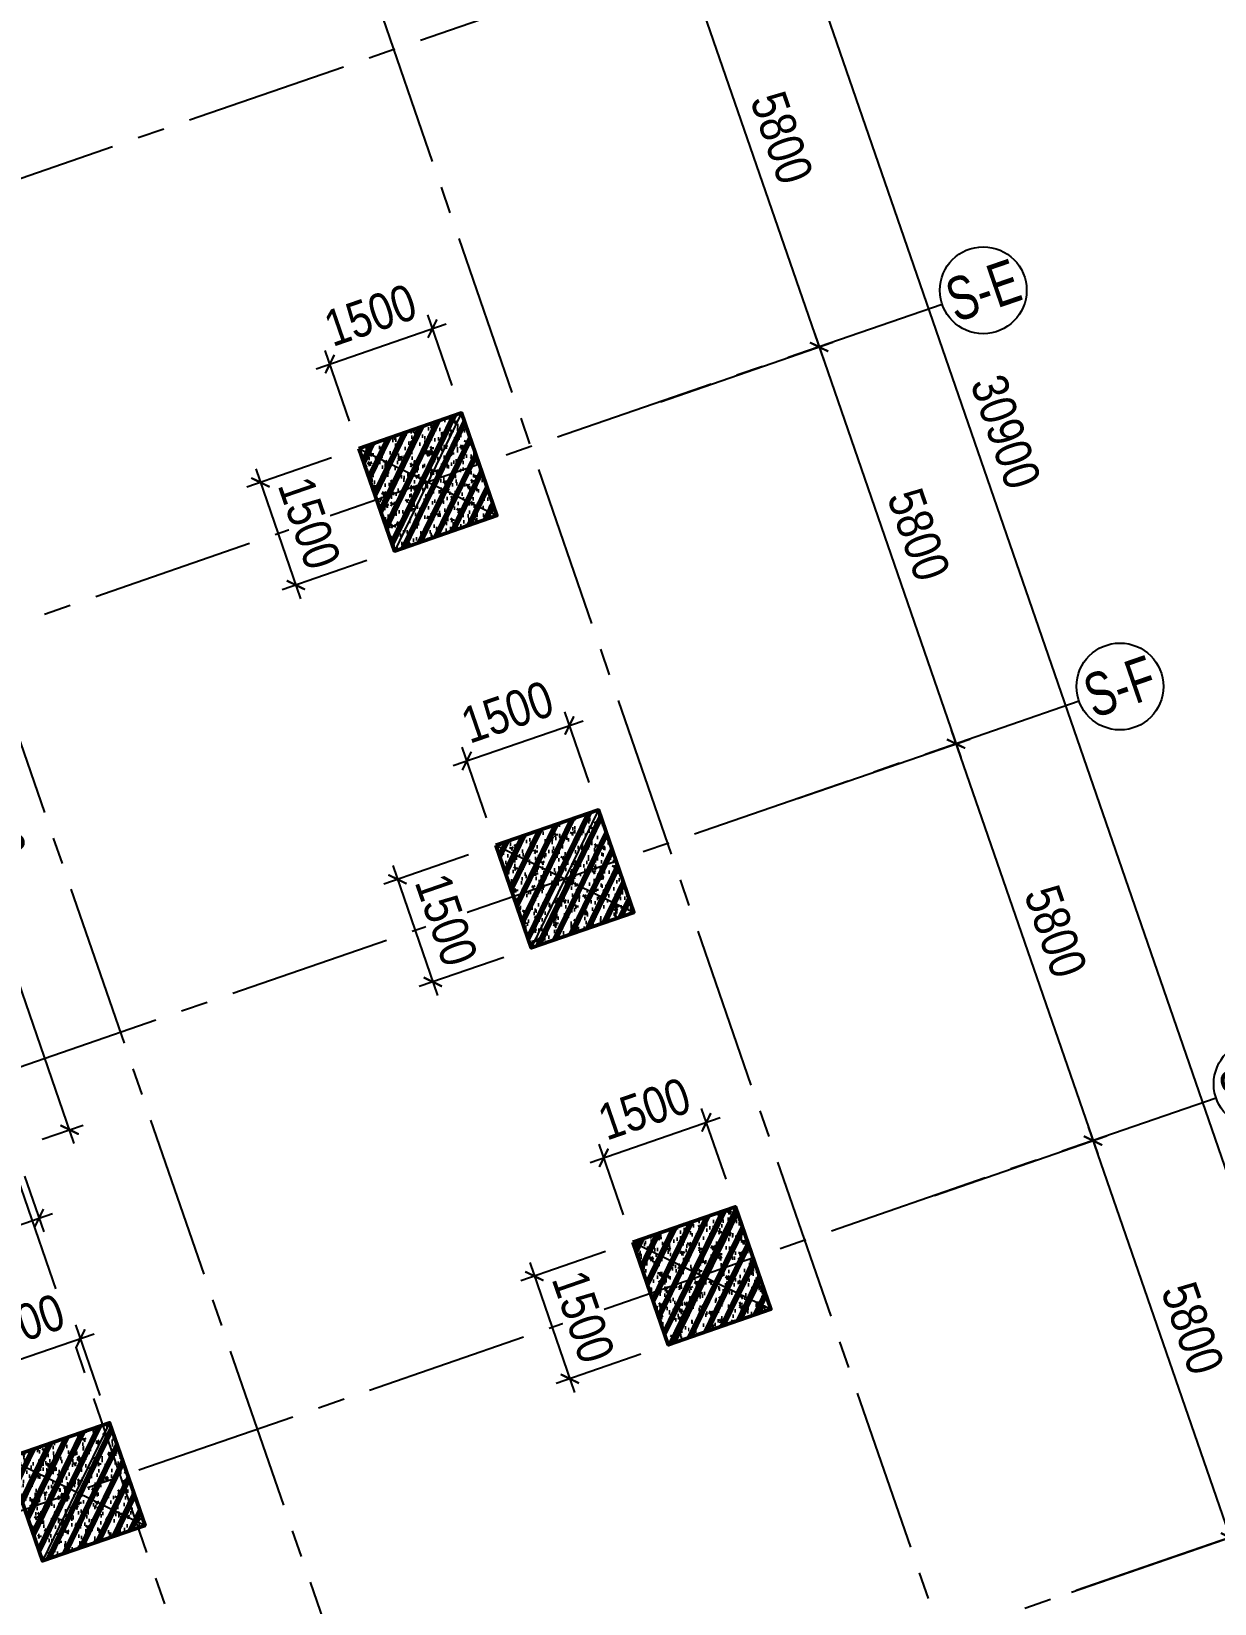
# Model space of a CAD drawing. Header units: millimetres. Extents: x -1534340 to 1713810, y -1348191 to 1114081.
# Drawn here: x 725407 to 741756, y -475876 to -454157 of the extents above; entities that cross this region are included whole.
import ezdxf
from ezdxf.enums import TextEntityAlignment as Align
from ezdxf.xclip import XClip

# ---------------------------------------------------------------- set-up
doc = ezdxf.new("R2010")
doc.units = ezdxf.units.MM
doc.header["$LTSCALE"] = 100
doc.header["$XCLIPFRAME"] = 0
doc.header["$PDMODE"] = 32
doc.header["$PDSIZE"] = 2.5
doc.linetypes.add('CENTER2', pattern=[1.125, 0.75, -0.125, 0.125, -0.125])
for name, color, linetype in [('ccu11-Manh', 8, 'Continuous'), ('ccu12-Truc', 13, 'CENTER2'), ('KC2-DIM', 251, 'Continuous'), ('KT-Dim', 8, 'Continuous'), ('Xref_ST_MBDV Cot vach 30.7.2022$0$Xref_ST_MBDV Cot vach 30.7.2022|Xref_ST_MBDV Cot vach 30.7.2022|Xref_ST_MBDV Cot vach 30.7.2022|Xref_ST_MBDV Cot vach 30.7.2022|A-WALL-PATT', 251, 'Continuous'), ('Xref_ST_MBDV Cot vach 30.7.2022|Xref_ST_MBDV Cot vach 30.7.2022|Xref_ST_MBDV Cot vach 30.7.2022|Xref_ST_MBDV Cot vach 30.7.2022|A-GRID-SYM', 50, 'Continuous')]:
    doc.layers.add(name, color=color, linetype=linetype)
doc.layers.add('KT-Net cot vach', color=6, linetype='Continuous', lineweight=50)
doc.styles.add('Arial Narrow', font='ARIALN.TTF')
doc.styles.add('HBA-Text', font='GOTHIC.TTF')
doc.dimstyles.new('ccu12-200', dxfattribs={"dimscale": 200, "dimtxt": 2.5, "dimasz": 1, "dimexe": 1, "dimexo": 2, "dimgap": 1, "dimtad": 1, "dimdec": 0, "dimrnd": 5, "dimdsep": 46, "dimtxsty": 'Arial Narrow', "dimblk": 'ARCHTICK', "dimcen": -1, "dimdle": 1, "dimclrd": 256, "dimclre": 256, "dimclrt": 3, "dimadec": 0, "dimazin": 2, "dimtfac": 0.1, "dimtdec": 0, "dimtmove": 0, "dimatfit": 1, "dimldrblk": 'ARCHTICK', "dimfxl": 1, "dimtvp": 0.8333333333333334, "dimtolj": 1, "dimtzin": 12, "dimarcsym": 0})

# ---------------------------------------------------------------- blocks, each defined once
blk = doc.blocks.new('Xref_ST_MBDV Cot vach 30.7.2022$0$Tuong Vay01-flat-1')
at = {"layer": 'Xref_ST_MBDV Cot vach 30.7.2022$0$Xref_ST_MBDV Cot vach 30.7.2022|Xref_ST_MBDV Cot vach 30.7.2022|Xref_ST_MBDV Cot vach 30.7.2022|Xref_ST_MBDV Cot vach 30.7.2022|A-WALL-PATT'}
h = blk.add_hatch(dxfattribs=at)
h.set_pattern_fill('ACET-2D-VATLIEU04', color=256, scale=50, pattern_type=2)
h.set_pattern_definition([(49.99999999999999, (-11139561.83942936, -1407213.44759845), (-225.902473859489, 189.5546824974008), [37.49999998626113, -412.4999998488724]), (355, (-11139561.83942936, -1407213.44759845), (32.12721218541265, 367.2157156157773), [29.99999999490911, -329.9999999440002]), (100.4514, (-11139531.95358936, -1407216.06226845), (-341.2315265778452, -62.9441868767608), [31.87009499667636, -350.57105596344]), (46.18420000000001, (-11139561.83942936, -1407113.44759845), (-319.1804974675179, 306.2520974436775), [56.24999996954708, -618.749999665018]), (96.6356, (-11139517.37105686, -1407120.34425195), (-516.9959221575409, -60.14402179722674), [47.80514400473094, -525.8565000520404]), (351.1842, (-11139561.83942936, -1407113.44759845), (84.74077420309186, 546.3954293043353), [45.00000000792112, -495.0000000871323]), (21, (-11139511.83942936, -1407138.44759845), (-105.6808218676597, 275.3079533968121), [37.49999999934682, -412.499999992815]), (326.0000000000001, (-11139511.83942936, -1407138.44759845), (206.1288045682013, 305.5985201385338), [30.00000001746614, -330.0000001921275]), (71.4514, (-11139486.96831286, -1407155.22340145), (-328.9637652803212, 110.3801005582791), [31.87009499870726, -350.5710559857798]), (37.50000000000001, (-11139561.83942936, -1407213.44759845), (-78.13452938385308, 101.8269011885859), [0, -325.9999998517854, 0, -334.9999998476936, 0, -331.2499998493985]), (7.499999999999999, (-11139561.83942936, -1407213.44759845), (-23.27934638224542, 176.8241910238285), [0, -191.0000000278261, 0, -318.5000000464012, 0, -126.2500000183929]), (327.5, (-11139673.33942936, -1407213.44759845), (71.94441751949489, 112.9301145330537), [0, -125.0000000614986, 0, -390.0000001918756, 0, -517.5000002546042]), (317.5, (-11139723.33942936, -1407213.44759845), (158.0205495897681, 172.4491691102739), [0, -162.4999999478019, 0, -258.9999999168043, 0, -367.4999998819521]), (45, (-11139561.83942936, -1407213.44759845), (-150.2601910028607, 150.2601910026278), []), (45, (-11139561.83942936, -1407152.19759845), (-150.2601910028607, 150.2601910026278), [])])
h.paths.add_polyline_path([(-82665.42454257607, -118500.0088302612), (-81837.41861176863, -121132.0343658989), (-80902.71611081436, -123728.0834242017), (-79862.87874617614, -126283.8385967175), (-78719.63840653747, -128795.0430432414), (-77474.89874527603, -131257.5152608277), (-76130.7324262727, -133667.1548922951), (-74689.37767251953, -136019.9495540815), (-73153.2345392555, -138311.981517314), (-71524.86091735773, -140539.4342316107), (-69806.96827445179, -142698.5986796832), (-68002.4171395041, -144785.8795539467), (-66114.21234000102, -146797.8012427511), (-64145.497998368, -148731.0136179249), (-62099.55229647644, -150582.2976132843), (-59979.78201714717, -152348.5705846979), (-57789.71687134914, -154026.8914431464), (-55533.00362077914, -155614.4655520306), (-53213.40000534989, -157108.6493807235), (-50834.76848621853, -158506.954906286), (-48401.06981415115, -159807.0537564463), (-45916.35643433966, -161006.7810866404), (-43384.76573854871, -162104.1391847725), (-40810.51317570359, -163097.3007977149), (-38197.88523275405, -163984.6121738681), (-35551.23229684308, -164764.5958169776), (-32874.96141154505, -165435.9529462866), (-30173.5289383363, -165997.5656592443), (-27451.44813587703, -166448.4963081502), (-24701.85157574899, -166789.3238736566), (-4396.734290909022, -168938.2567786218), (36420.01678077132, -167648.2249503911), (41836.4863632936, -160718.6374020646), (12445.38596707024, -24367.66042796941), (8472.910947457654, -9248.974452903174), (-4718.707271176856, -5521.400683149928), (-10557.45827306993, -9946.818014640827), (-34021.18647153303, -27848.24941525888), (-39776.65152562223, -32008.57135346811), (-41248.85870469548, -35293.77142358455), (-45787.31564925052, -38574.38242801698), (-49368.4870454669, -38942.00303377653), (-57644.18705056235, -44924.06981060421), (-59844.65461433306, -46601.45355761005), (-61968.93197572604, -48362.30333496258), (-64019.60134904832, -50208.3517090485), (-65993.2459566202, -52136.53199238679), (-67886.59205765836, -54143.61763671576), (-69696.47008413821, -56226.27801198442), (-71419.8706161473, -58381.05012253253), (-73053.93764149398, -60604.33085121214), (-74595.93274202198, -62892.42844269238), (-76043.29574720934, -65241.53179885377), (-77393.615911806, -67647.72832025355), (-78644.64476583898, -70107.01135663176), (-79794.29917307012, -72615.28586126259), (-80840.66479975358, -75168.37520986283), (-81781.99930225872, -77762.02815519366), (-82616.73522835784, -80391.9259061541), (-83343.48262714595, -83053.68931881292), (-83961.03136360087, -85742.88618860021), (-84468.3531336058, -88455.03863057657), (-84864.60300002433, -91185.62932156771), (-85149.1148865223, -93930.11565387133), (-85321.41487544402, -96683.60341540864), (-85381.30445068702, -99529.50948559865), (-85328.50406530127, -102200.8374458619), (-85163.21024433896, -104955.3926120612), (-84885.69993967563, -107700.5945179402), (-84496.42936686985, -110432.1923394061), (-83996.04728951491, -113145.6335586284), (-83385.3738030456, -115836.3975027683)], flags=16)
h.paths.add_polyline_path([(-83625.45879450254, -118780.6341908188), (-82785.20518665202, -121451.592054751), (-81836.67593448795, -124086.0436255364), (-80781.45706173405, -126679.6041032514), (-79621.30565389246, -129227.9548506811), (-78358.15352366865, -131726.8525110248), (-76994.10399421491, -134172.1360737709), (-75531.42839684151, -136559.7338032422), (-73972.56228888594, -138885.6700187323), (-72320.10139823705, -141146.0717144171), (-70576.79730102606, -143337.1750085717), (-68745.55283991061, -145455.3314108832), (-66829.41729043424, -147497.0138977058), (-64831.58128353581, -149458.8227850739), (-62755.37149274349, -151337.4913895966), (-60604.24509477988, -153129.8914679771), (-58381.7840128839, -154833.0384259534), (-56091.68895242736, -156444.0962880657), (-53737.77323871478, -157960.3824199464), (-51323.95646727085, -159379.3719952791), (-48854.25797718205, -160698.7021999834), (-46332.79015832208, -161916.1761666269), (-43763.75160367042, -163029.7666325136), (-41151.42011806555, -164037.6193153583), (-38500.14559506811, -164938.0560009221), (-35814.34277378954, -165729.5773374715), (-33098.48388773762, -166410.8653324069), (-30357.09121792205, -166980.7855469028), (-27594.72956264392, -167438.3889849058), (-24815.98988816142, -167782.8289991841), (-4433.735052675009, -169939.9255319908), (36919.56229590811, -168632.9359166666), (42912.68845487945, -160965.5998827359), (13418.22973546013, -24135.12373521132), (9294.838300889242, -8442.070929647249), (-4925.935208282433, -4423.687328800617), (-11162.76267831214, -9150.82235655561), (-34617.47974592447, -27045.37879939191), (-40579.63196872547, -31355.10398377781), (-42051.83914779872, -34640.30405389448), (-46155.98199344426, -37606.97231750819), (-49737.15338966064, -37974.59292326774), (-58240.31235744618, -44121.0777798905), (-60467.11885703541, -45818.53930653841), (-62622.81900685839, -47605.43596977205), (-64703.8232677374, -49478.79233927629), (-66706.66158131324, -51435.49383058609), (-68628.013630962, -53472.26783320424), (-70464.66541309468, -55585.73726807744), (-72213.55809716694, -57772.38228180911), (-73871.79587351345, -60028.54927773564), (-75436.60120790266, -62350.49395546387), (-76905.37393212318, -64734.34577669739), (-78275.66833624989, -67176.13529814105), (-79545.20269040763, -69671.7966022063), (-80711.86304414831, -72217.17406733404), (-81773.70674647763, -74808.02928769216), (-82728.96568063274, -77440.04813065287), (-83576.04920824617, -80108.84792049509), (-84313.5468179807, -82809.98473610263), (-84940.23047422245, -85538.9608107484), (-85455.05666192248, -88291.23202148662), (-85857.16812421381, -91062.21545574092), (-86145.88844638877, -93847.29761108034), (-86320.75738810934, -96641.83923533), (-86381.51240370423, -99528.87035845965), (-86327.91179009154, -102240.684236032), (-86160.19218073785, -105035.6641918905), (-85878.57688103244, -107821.473743778), (-85483.548480995, -110593.4755141111), (-84975.76463904232, -113347.0545681345), (-84356.0573821161, -116077.6233250971)])
blk = doc.blocks.new('_ARCHTICK')
at = {"color": 0, "linetype": 'ByBlock', "const_width": 0.15}
blk.add_lwpolyline([(-0.5, -0.5), (0.5, 0.5)], dxfattribs=at)
blk = doc.blocks.new('*D1137')
at = {"layer": 'Defpoints', "color": 0, "transparency": 16777216}
for p in [(369540.1568463368, -50987.29101526502), (374001.6793293455, -55582.9004888067), (371432.2993522154, -56469.97258824773, -0.001541574509502541)]:
    blk.add_point(p, dxfattribs=at)
at = {"layer": 'KT-Dim', "lineweight": -2, "transparency": 16777216}
for p, q in [((372043.6067416059, -49911.39700687399), (374066.9484155994, -55771.9506048594)), ((369918.2570784424, -50856.75284275701), (372297.9259439126, -50035.17803667282)), ((371810.399584321, -56339.43441573971), (374190.7294453983, -55517.63140255265))]:
    blk.add_line(p, q, dxfattribs=at)
at = {"layer": 'KT-Dim', "lineweight": -2, "transparency": 16777216, "xscale": 200, "yscale": 200, "zscale": 200}
for p, rotation in [((372108.8758278599, -50100.44712292678), 109.0471074728855), ((374001.6793293455, -55582.90048880661), 289.0471074728856)]:
    blk.add_blockref('_ARCHTICK', p, dxfattribs=dict(at, rotation=rotation))
at = {"layer": 'KT-Dim', "color": 3, "transparency": 16777216, "insert": (373485.637401111, -52693.09313867638), "char_height": 500, "attachment_point": 5, "rotation": 289.04710747288556, "style": 'Arial Narrow'}
blk.add_mtext('\\A1;5800', dxfattribs=at)
blk = doc.blocks.new('*D1138')
at = {"layer": 'Defpoints', "color": 0, "transparency": 16777216}
for p in [(367648.0184263776, -45504.60803161839, -0.001541574509499016), (372109.5395214034, -50100.21798436528), (369540.1611836329, -50987.28951782151)]:
    blk.add_point(p, dxfattribs=at)
at = {"layer": 'KT-Dim', "lineweight": -2, "transparency": 16777216}
for p, q in [((370151.4669336615, -44428.71450242582), (372174.8086076573, -50289.26810041799)), ((368026.1186584831, -45374.06985911039), (370405.7861359683, -44552.49553222464)), ((369918.2614157384, -50856.7513453135), (372298.5896374562, -50034.94889811125))]:
    blk.add_line(p, q, dxfattribs=at)
at = {"layer": 'KT-Dim', "lineweight": -2, "transparency": 16777216, "xscale": 200, "yscale": 200, "zscale": 200}
for p, rotation in [((370216.7360199155, -44617.76461847861), 109.0471074728855), ((372109.5395214034, -50100.21798436523), 289.0471074728856)]:
    blk.add_blockref('_ARCHTICK', p, dxfattribs=dict(at, rotation=rotation))
at = {"layer": 'KT-Dim', "color": 3, "transparency": 16777216, "insert": (371593.4975931677, -47210.41063423159), "char_height": 500, "attachment_point": 5, "rotation": 289.04710747288556, "style": 'Arial Narrow'}
blk.add_mtext('\\A1;5800', dxfattribs=at)
blk = doc.blocks.new('*D1142')
at = {"layer": 'Defpoints', "color": 0, "transparency": 16777216}
for p in [(371432.9632642537, -56469.74337386237, 0.0007328238285898986), (375894.4857472666, -61065.35284741069), (373325.1057701398, -61952.4249468506, 0.0007638141083008421)]:
    blk.add_point(p, dxfattribs=at)
at = {"layer": 'KT-Dim', "lineweight": -2, "transparency": 16777216}
for p, q in [((371811.0634963592, -56339.20520135437), (374190.7323618313, -55517.63039526955)), ((373936.4131595246, -55393.84936547073), (375959.7548335206, -61254.40296346339)), ((373703.2060022454, -61821.88677434258), (376083.5358633194, -61000.08376115662))]:
    blk.add_line(p, q, dxfattribs=at)
at = {"layer": 'KT-Dim', "lineweight": -2, "transparency": 16777216, "xscale": 200, "yscale": 200, "zscale": 200}
for p, rotation in [((374001.6822457785, -55582.89948152352), 109.0471074728855), ((375894.4857472666, -61065.3528474106), 289.0471074728856)]:
    blk.add_blockref('_ARCHTICK', p, dxfattribs=dict(at, rotation=rotation))
at = {"layer": 'KT-Dim', "color": 3, "transparency": 16777216, "insert": (375378.4438190309, -58175.54549727672), "char_height": 500, "attachment_point": 5, "rotation": 289.04710747288556, "style": 'Arial Narrow'}
blk.add_mtext('\\A1;5800', dxfattribs=at)
blk = doc.blocks.new('*D1143')
at = {"layer": 'Defpoints', "color": 0, "transparency": 16777216}
for p in [(373325.7696821648, -61952.19573245836, 0.0007356123916695267), (377787.2921651834, -66547.80520600892), (375217.9121880564, -67434.87730544891, 0.0007666026713804702)]:
    blk.add_point(p, dxfattribs=at)
at = {"layer": 'KT-Dim', "lineweight": -2, "transparency": 16777216}
for p, q in [((373703.8699142704, -61821.65755995034), (376083.5387797467, -61000.08275386402)), ((375829.21957744, -60876.30172406523), (377852.5612514373, -66736.85532206162)), ((375596.012420162, -67304.3391329409), (377976.3422812361, -66482.53611975488))]:
    blk.add_line(p, q, dxfattribs=at)
at = {"layer": 'KT-Dim', "lineweight": -2, "transparency": 16777216, "xscale": 200, "yscale": 200, "zscale": 200}
for p, rotation in [((375894.488663694, -61065.35184011799), 109.0471074728855), ((377787.2921651833, -66547.80520600885), 289.0471074728856)]:
    blk.add_blockref('_ARCHTICK', p, dxfattribs=dict(at, rotation=rotation))
at = {"layer": 'KT-Dim', "color": 3, "transparency": 16777216, "insert": (377271.250236947, -63657.99785587308), "char_height": 500, "attachment_point": 5, "rotation": 289.04710747288556, "style": 'Arial Narrow'}
blk.add_mtext('\\A1;5800', dxfattribs=at)
blk = doc.blocks.new('GRID-SYM-flat-103')
at = {"layer": 'Xref_ST_MBDV Cot vach 30.7.2022|Xref_ST_MBDV Cot vach 30.7.2022|Xref_ST_MBDV Cot vach 30.7.2022|Xref_ST_MBDV Cot vach 30.7.2022|A-GRID-SYM'}
blk.add_circle((7.814746150539778e-20, 1.307624847908942e-17, 4.374695749536969e-07), 900.0000000000003, dxfattribs=at)
at = {"layer": 'Xref_ST_MBDV Cot vach 30.7.2022|Xref_ST_MBDV Cot vach 30.7.2022|Xref_ST_MBDV Cot vach 30.7.2022|Xref_ST_MBDV Cot vach 30.7.2022|A-GRID-SYM', "style": 'HBA-Text'}
blk.add_attdef('GRID', text='', height=900.0000000000003, rotation=19.04713795291325, dxfattribs=at).set_placement((7.814746150539778e-20, 1.307624847908942e-17, 4.374695749536969e-07), align=Align.MIDDLE_CENTER)
blk = doc.blocks.new('*D1124')
at = {"layer": 'Defpoints', "color": 0, "transparency": 16777216}
for p in [(366646.887502437, -37704.25700299309, 0.0008513056641429317), (379299.6929281667, -66025.65167231504), (376730.3129510398, -66912.72377175502, 0.0007666026713804702)]:
    blk.add_point(p, dxfattribs=at)
at = {"layer": 'KT-Dim', "lineweight": -2, "transparency": 16777216}
for p, q in [((369150.3500194298, -36628.3586369831), (379364.9620144206, -66214.70178836775)), ((367024.9877345426, -37573.71883048504), (369404.6692217365, -36752.13966678189)), ((377108.4131831453, -66782.185599247), (379488.7430442194, -65960.38258606098))]:
    blk.add_line(p, q, dxfattribs=at)
at = {"layer": 'KT-Dim', "lineweight": -2, "transparency": 16777216, "xscale": 200, "yscale": 200, "zscale": 200}
for p, rotation in [((369215.6191056837, -36817.40875303587), 109.0471074728855), ((379299.6929281667, -66025.65167231495), 289.0471074728856)]:
    blk.add_blockref('_ARCHTICK', p, dxfattribs=dict(at, rotation=rotation))
at = {"layer": 'KT-Dim', "color": 3, "transparency": 16777216, "insert": (374688.0158394334, -51272.94954548511), "char_height": 500, "attachment_point": 5, "rotation": 289.04710747288556, "style": 'Arial Narrow'}
blk.add_mtext('\\A1;30900', dxfattribs=at)
blk = doc.blocks.new('*U151')
h = blk.add_hatch()
h.set_pattern_fill('VATLIEU04', color=250, scale=40, style=0, pattern_type=2)
h.set_pattern_definition([(49.99999999999999, (550, -550), (286.9040730403014, -25.10085399303804), [30, -330]), (355, (550, -550), (-55.50053344520001, 300.8768534800047), [24, -264]), (100.4514, (573.908672, -552.091736), (231.4037526856086, 275.7758168243814), [25.496076, -280.4568448]), (46.18420000000001, (550, -470), (426.8964194502578, -66.20760573160723), [45, -495]), (96.6356, (585.574698, -475.5173228), (373.8650822194813, 389.6471483601767), [38.2441152, -420.6852]), (351.1842, (550, -470), (373.8647780534509, 389.6474403701299), [36, -396]), (21, (590, -490), (238.7628208473847, -161.0475562661355), [30, -330]), (326.0000000000001, (590, -490), (97.32613276863269, 290.0600180187412), [24, -264]), (71.4514, (609.8968932, -503.4206424), (336.089051432596, 129.012198683981), [25.496076, -280.4568448]), (37.50000000000001, (550, -550), (4.863942126916267, 133.1575415325246), [0, -260.8, 0, -268, 0, -265]), (7.499999999999999, (550, -550), (105.2278149768594, 157.7646847529441), [0, -152.8, 0, -254.8, 0, -101]), (327.5, (460.8, -550), (213.5289744689636, -9.021948693751902), [0, -100, 0, -312, 0, -414]), (317.5, (420.8, -550), (233.2744677369545, 40.04199293292709), [0, -130, 0, -207.2, 0, -294]), (45, (550, -550), (-120.2081528017131, 120.2081528017131), []), (45, (550, -501), (-120.2081528017131, 120.2081528017131), [])])
h.paths.add_polyline_path([(-475, 475), (1025, 475), (1025, -1025), (-475, -1025)])
at = {"color": 6, "ltscale": 0.25}
blk.add_lwpolyline([(-475, 475), (1025, 475), (1025, -1025), (-475, -1025)], close=True, dxfattribs=at)
at = {"layer": 'Defpoints', "linetype": 'ByBlock', "ltscale": 30}
for p, q in [((1025, 475), (-475, -1025)), ((-475, 475), (1025, -1025))]:
    blk.add_line(p, q, dxfattribs=at)
blk = doc.blocks.new('MBDV-B1-T1-PN')
at = {"layer": 'KT-Net cot vach', "rotation": 19.04713795399666}
for p in [(57391.73514500447, 5823.388029050664), (59284.5415629372, 340.9356704584789), (61177.34796688659, -5141.516692961333), (52528.30691644386, -8127.581932688248)]:
    blk.add_blockref('*U151', p, dxfattribs=at)
blk = doc.blocks.new('*D896')
at = {"layer": 'Defpoints', "color": 0, "ltscale": 0.5, "transparency": 16777216}
for p in [(726084.4773390774, -472213.5653442749), (726486.7802379023, -473378.8226339474), (725068.904627928, -473868.3415351559)]:
    blk.add_point(p, dxfattribs=at)
at = {"layer": 'KC2-DIM', "lineweight": -2, "ltscale": 0.5, "transparency": 16777216}
for p, q in [((724477.5516477732, -472768.3534323112), (726273.5274204073, -472148.296157447)), ((726356.2418642467, -473000.7224712876), (726019.2081522496, -472024.515262945)), ((724938.3662542724, -473490.241372496), (724601.3325422753, -472514.0341641535))]:
    blk.add_line(p, q, dxfattribs=at)
at = {"layer": 'KC2-DIM', "lineweight": -2, "ltscale": 0.5, "transparency": 16777216, "xscale": 200, "yscale": 200, "zscale": 200}
for p, rotation in [((726084.4773390774, -472213.5653442749), 19.04713795399314), ((724666.6017291031, -472703.0842454834), 199.0471379539931)]:
    blk.add_blockref('_ARCHTICK', p, dxfattribs=dict(at, rotation=rotation))
at = {"layer": 'KC2-DIM', "color": 3, "ltscale": 0.5, "transparency": 16777216, "insert": (725226.9586379504, -472027.965051415), "char_height": 500, "attachment_point": 5, "rotation": 19.04713795399314, "style": 'Arial Narrow', "bg_fill": 3, "box_fill_scale": 1.1, "bg_fill_color": 256, "bg_fill_true_color": 13158600, "bg_fill_transparency": 0}
blk.add_mtext('\\A1;1500', dxfattribs=at)
blk = doc.blocks.new('*D895')
at = {"layer": 'Defpoints', "color": 0, "ltscale": 0.5, "transparency": 16777216}
for p in [(725068.9046279282, -473868.3415351558), (725558.4235291365, -475286.2171451299), (724197.4477702715, -475756.0914792143)]:
    blk.add_point(p, dxfattribs=at)
at = {"layer": 'KC2-DIM', "lineweight": -2, "ltscale": 0.5, "transparency": 16777216}
for p, q in [((724690.8044652684, -473998.8799088114), (723518.878787733, -474403.485056068)), ((723642.6596822351, -474149.1657879104), (724262.7169570992, -475945.1415605442)), ((725180.3233664767, -475416.7555187855), (724008.3976889416, -475821.3606660421))]:
    blk.add_line(p, q, dxfattribs=at)
at = {"layer": 'KC2-DIM', "lineweight": -2, "ltscale": 0.5, "transparency": 16777216, "xscale": 200, "yscale": 200, "zscale": 200}
for p, rotation in [((723707.9288690629, -474338.2158692403), 109.0471379539931), ((724197.4477702715, -475756.0914792143), 289.0471379539931)]:
    blk.add_blockref('_ARCHTICK', p, dxfattribs=dict(at, rotation=rotation))
at = {"layer": 'KC2-DIM', "color": 3, "ltscale": 0.5, "transparency": 16777216, "insert": (724383.0480631312, -474898.5727780873), "char_height": 500, "attachment_point": 5, "rotation": 289.0471379539931, "style": 'Arial Narrow', "bg_fill": 3, "box_fill_scale": 1.1, "bg_fill_color": 256, "bg_fill_true_color": 13158600, "bg_fill_transparency": 0}
blk.add_mtext('\\A1;1500', dxfattribs=at)
blk = doc.blocks.new('*D898')
at = {"layer": 'Defpoints', "color": 0, "ltscale": 0.5, "transparency": 16777216}
for p in [(734733.5183895201, -469227.5001045478), (735135.821288345, -470392.7573942204), (733717.9456783708, -470882.276295429)]:
    blk.add_point(p, dxfattribs=at)
at = {"layer": 'KC2-DIM', "lineweight": -2, "ltscale": 0.5, "transparency": 16777216}
for p, q in [((735005.2829146894, -470014.6572315606), (734668.2492026923, -469038.4500232179)), ((733126.592698216, -469782.2881925842), (734922.56847085, -469162.2309177199)), ((733587.4073047151, -470504.1761327692), (733250.373592718, -469527.9689244265))]:
    blk.add_line(p, q, dxfattribs=at)
at = {"layer": 'KC2-DIM', "lineweight": -2, "ltscale": 0.5, "transparency": 16777216, "xscale": 200, "yscale": 200, "zscale": 200}
for p, rotation in [((734733.5183895201, -469227.5001045478), 19.04713795399314), ((733315.6427795459, -469717.0190057564), 199.0471379539931)]:
    blk.add_blockref('_ARCHTICK', p, dxfattribs=dict(at, rotation=rotation))
at = {"layer": 'KC2-DIM', "color": 3, "ltscale": 0.5, "transparency": 16777216, "insert": (733875.999688393, -469041.899811688), "char_height": 500, "attachment_point": 5, "rotation": 19.04713795399314, "style": 'Arial Narrow', "bg_fill": 3, "box_fill_scale": 1.1, "bg_fill_color": 256, "bg_fill_true_color": 13158600, "bg_fill_transparency": 0}
blk.add_mtext('\\A1;1500', dxfattribs=at)
blk = doc.blocks.new('*D897')
at = {"layer": 'Defpoints', "color": 0, "ltscale": 0.5, "transparency": 16777216}
for p in [(733717.9456783708, -470882.276295429), (734207.4645795793, -472300.1519054031), (732846.4888207142, -472770.0262394875)]:
    blk.add_point(p, dxfattribs=at)
at = {"layer": 'KC2-DIM', "lineweight": -2, "ltscale": 0.5, "transparency": 16777216}
for p, q in [((733339.845515711, -471012.8146690846), (732167.9198381758, -471417.4198163411)), ((732291.7007326778, -471163.1005481834), (732911.758007542, -472959.0763208173)), ((733829.3644169195, -472430.6902790587), (732657.4387393843, -472835.2954263153))]:
    blk.add_line(p, q, dxfattribs=at)
at = {"layer": 'KC2-DIM', "lineweight": -2, "ltscale": 0.5, "transparency": 16777216, "xscale": 200, "yscale": 200, "zscale": 200}
for p, rotation in [((732356.9699195056, -471352.1506295133), 109.0471379539931), ((732846.4888207142, -472770.0262394875), 289.0471379539931)]:
    blk.add_blockref('_ARCHTICK', p, dxfattribs=dict(at, rotation=rotation))
at = {"layer": 'KC2-DIM', "color": 3, "ltscale": 0.5, "transparency": 16777216, "insert": (733032.089113574, -471912.5075383605), "char_height": 500, "attachment_point": 5, "rotation": 289.0471379539931, "style": 'Arial Narrow', "bg_fill": 3, "box_fill_scale": 1.1, "bg_fill_color": 256, "bg_fill_true_color": 13158600, "bg_fill_transparency": 0}
blk.add_mtext('\\A1;1500', dxfattribs=at)
blk = doc.blocks.new('*D900')
at = {"layer": 'Defpoints', "color": 0, "ltscale": 0.5, "transparency": 16777216}
for p in [(732840.7119855708, -463745.0477411283), (733243.0148843956, -464910.3050308007), (731825.1392744214, -465399.8239320093)]:
    blk.add_point(p, dxfattribs=at)
at = {"layer": 'KC2-DIM', "lineweight": -2, "ltscale": 0.5, "transparency": 16777216}
for p, q in [((731233.7862942666, -464299.8358291647), (733029.7620669007, -463679.7785543005)), ((733112.4765107401, -464532.2048681409), (732775.442798743, -463555.9976597983)), ((731694.6009007657, -465021.7237693495), (731357.5671887688, -464045.5165610069))]:
    blk.add_line(p, q, dxfattribs=at)
at = {"layer": 'KC2-DIM', "lineweight": -2, "ltscale": 0.5, "transparency": 16777216, "xscale": 200, "yscale": 200, "zscale": 200}
for p, rotation in [((732840.7119855708, -463745.0477411283), 19.04713795399314), ((731422.8363755965, -464234.5666423369), 199.0471379539931)]:
    blk.add_blockref('_ARCHTICK', p, dxfattribs=dict(at, rotation=rotation))
at = {"layer": 'KC2-DIM', "color": 3, "ltscale": 0.5, "transparency": 16777216, "insert": (731983.1932844436, -463559.4474482684), "char_height": 500, "attachment_point": 5, "rotation": 19.04713795399314, "style": 'Arial Narrow', "bg_fill": 3, "box_fill_scale": 1.1, "bg_fill_color": 256, "bg_fill_true_color": 13158600, "bg_fill_transparency": 0}
blk.add_mtext('\\A1;1500', dxfattribs=at)
blk = doc.blocks.new('*D899')
at = {"layer": 'Defpoints', "color": 0, "ltscale": 0.5, "transparency": 16777216}
for p in [(731825.1392744215, -465399.8239320092), (732314.65817563, -466817.6995419833), (730953.6824167648, -467287.5738760676)]:
    blk.add_point(p, dxfattribs=at)
at = {"layer": 'KC2-DIM', "lineweight": -2, "ltscale": 0.5, "transparency": 16777216}
for p, q in [((731447.0391117617, -465530.3623056648), (730275.1134342264, -465934.9674529214)), ((730398.8943287284, -465680.6481847637), (731018.9516035926, -467476.6239573975)), ((731936.5580129703, -466948.2379156388), (730764.6323354349, -467352.8430628955))]:
    blk.add_line(p, q, dxfattribs=at)
at = {"layer": 'KC2-DIM', "lineweight": -2, "ltscale": 0.5, "transparency": 16777216, "xscale": 200, "yscale": 200, "zscale": 200}
for p, rotation in [((730464.1635155563, -465869.6982660936), 109.0471379539931), ((730953.6824167648, -467287.5738760676), 289.0471379539931)]:
    blk.add_blockref('_ARCHTICK', p, dxfattribs=dict(at, rotation=rotation))
at = {"layer": 'KC2-DIM', "color": 3, "ltscale": 0.5, "transparency": 16777216, "insert": (731139.2827096246, -466430.0551749407), "char_height": 500, "attachment_point": 5, "rotation": 289.0471379539931, "style": 'Arial Narrow', "bg_fill": 3, "box_fill_scale": 1.1, "bg_fill_color": 256, "bg_fill_true_color": 13158600, "bg_fill_transparency": 0}
blk.add_mtext('\\A1;1500', dxfattribs=at)
blk = doc.blocks.new('*D902')
at = {"layer": 'Defpoints', "color": 0, "ltscale": 0.5, "transparency": 16777216}
for p in [(730947.905567638, -458262.5953825358), (731350.2084664629, -459427.8526722083), (729932.3328564888, -459917.3715734169)]:
    blk.add_point(p, dxfattribs=at)
at = {"layer": 'KC2-DIM', "lineweight": -2, "ltscale": 0.5, "transparency": 16777216}
for p, q in [((729340.979876334, -458817.3834705722), (731136.9556489679, -458197.326195708)), ((731219.6700928073, -459049.7525095486), (730882.6363808102, -458073.5453012059)), ((729801.7944828331, -459539.2714107571), (729464.760770836, -458563.0642024145))]:
    blk.add_line(p, q, dxfattribs=at)
at = {"layer": 'KC2-DIM', "lineweight": -2, "ltscale": 0.5, "transparency": 16777216, "xscale": 200, "yscale": 200, "zscale": 200}
for p, rotation in [((730947.905567638, -458262.5953825358), 19.04713795399314), ((729530.0299576638, -458752.1142837444), 199.0471379539931)]:
    blk.add_blockref('_ARCHTICK', p, dxfattribs=dict(at, rotation=rotation))
at = {"layer": 'KC2-DIM', "color": 3, "ltscale": 0.5, "transparency": 16777216, "insert": (730090.386866511, -458076.9950896761), "char_height": 500, "attachment_point": 5, "rotation": 19.04713795399314, "style": 'Arial Narrow', "bg_fill": 3, "box_fill_scale": 1.1, "bg_fill_color": 256, "bg_fill_true_color": 13158600, "bg_fill_transparency": 0}
blk.add_mtext('\\A1;1500', dxfattribs=at)
blk = doc.blocks.new('*D901')
at = {"layer": 'Defpoints', "color": 0, "ltscale": 0.5, "transparency": 16777216}
for p in [(729932.3328564888, -459917.3715734169), (730421.8517576972, -461335.2471833911), (729060.8759988319, -461805.1215174755)]:
    blk.add_point(p, dxfattribs=at)
at = {"layer": 'KC2-DIM', "lineweight": -2, "ltscale": 0.5, "transparency": 16777216}
for p, q in [((729554.2326938289, -460047.9099470725), (728382.3070162935, -460452.5150943291)), ((728506.0879107956, -460198.1958261714), (729126.1451856598, -461994.1715988053)), ((730043.7515950374, -461465.7855570466), (728871.825917502, -461870.3907043033))]:
    blk.add_line(p, q, dxfattribs=at)
at = {"layer": 'KC2-DIM', "lineweight": -2, "ltscale": 0.5, "transparency": 16777216, "xscale": 200, "yscale": 200, "zscale": 200}
for p, rotation in [((728571.3570976234, -460387.2459075013), 109.0471379539931), ((729060.8759988319, -461805.1215174755), 289.0471379539931)]:
    blk.add_blockref('_ARCHTICK', p, dxfattribs=dict(at, rotation=rotation))
at = {"layer": 'KC2-DIM', "color": 3, "ltscale": 0.5, "transparency": 16777216, "insert": (729246.4762916917, -460947.6028163484), "char_height": 500, "attachment_point": 5, "rotation": 289.0471379539931, "style": 'Arial Narrow', "bg_fill": 3, "box_fill_scale": 1.1, "bg_fill_color": 256, "bg_fill_true_color": 13158600, "bg_fill_transparency": 0}
blk.add_mtext('\\A1;1500', dxfattribs=at)
blk = doc.blocks.new('*D957')
at = {"layer": 'Defpoints', "color": 0, "ltscale": 0.5, "transparency": 16777216}
for p in [(725179.0064332407, -469590.8987289882), (725510.7737175322, -470551.851900454), (722059.68009128, -470667.8403115972)]:
    blk.add_point(p, dxfattribs=at)
at = {"layer": 'KC2-DIM', "lineweight": -2, "ltscale": 0.5, "transparency": 16777216}
for p, q in [((725309.5448068902, -469968.9988916501), (725576.042904357, -470740.901981785)), ((722202.3972942405, -471694.0626698876), (725699.8237988631, -470486.5827136292)), ((722190.2184649296, -471045.940474259), (722456.7165623963, -471817.8435643938))]:
    blk.add_line(p, q, dxfattribs=at)
at = {"layer": 'KC2-DIM', "lineweight": -2, "ltscale": 0.5, "transparency": 16777216, "xscale": 200, "yscale": 200, "zscale": 200}
for p, rotation in [((725510.7737175322, -470551.851900454), 19.04713795307303), ((722391.4473755716, -471628.7934830628), 199.047137953073)]:
    blk.add_blockref('_ARCHTICK', p, dxfattribs=dict(at, rotation=rotation))
at = {"layer": 'KC2-DIM', "color": 3, "ltscale": 0.5, "transparency": 16777216, "insert": (723802.5296504188, -470659.9629482921), "char_height": 500, "attachment_point": 5, "rotation": 19.047137953073033, "style": 'Arial Narrow', "bg_fill": 3, "box_fill_scale": 1.1, "bg_fill_color": 256, "bg_fill_true_color": 13158600, "bg_fill_transparency": 0}
blk.add_mtext('\\A1;3300', dxfattribs=at)
blk = doc.blocks.new('*D962')
at = {"layer": 'Defpoints', "color": 0, "ltscale": 0.5, "transparency": 16777216}
for p in [(723016.3094550848, -460879.7544898876), (722261.4737821724, -461140.3600934953), (725179.0064332405, -469590.8987289884)]:
    blk.add_point(p, dxfattribs=at)
at = {"layer": 'KC2-DIM', "lineweight": -2, "ltscale": 0.5, "transparency": 16777216}
for p, q in [((722639.5739448343, -461009.8217198458), (723205.3595364157, -460814.4853030628)), ((725999.1112929776, -469519.3432067117), (722951.04026826, -460690.7044085567)), ((725557.1065959024, -469460.3603553388), (726122.8921874836, -469265.023938556))]:
    blk.add_line(p, q, dxfattribs=at)
at = {"layer": 'KC2-DIM', "lineweight": -2, "ltscale": 0.5, "transparency": 16777216, "xscale": 200, "yscale": 200, "zscale": 200}
for p, rotation in [((723016.3094550848, -460879.7544898876), 109.0471379530771), ((725933.8421061528, -469330.2931253808), 289.0471379530771)]:
    blk.add_blockref('_ARCHTICK', p, dxfattribs=dict(at, rotation=rotation))
at = {"layer": 'KC2-DIM', "color": 3, "ltscale": 0.5, "transparency": 16777216, "insert": (724905.4355240853, -464956.4429115012), "char_height": 500, "attachment_point": 5, "rotation": 289.0471379530771, "style": 'Arial Narrow', "bg_fill": 3, "box_fill_scale": 1.1, "bg_fill_color": 256, "bg_fill_true_color": 13158600, "bg_fill_transparency": 0}
blk.add_mtext('\\A1;8940', dxfattribs=at)
blk = doc.blocks.new('Grid-ST-flat-3')
at = {"layer": 'ccu12-Truc', "ltscale": 30}
for p, q in [((361622.2284453711, -32650.90975400561), (374729.8888652187, -70616.82275023795)), ((354060.2251921427, -35261.67722702224), (370215.9049475128, -82056.07930523856)), ((352169.7243788354, -35914.36909527634), (368325.4041342058, -82708.77117349271)), ((371917.5285306431, -44030.56765644264), (347796.6934022298, -52358.24085405766)), ((373810.3320323362, -49513.02102186112), (349695.2078323849, -57838.72253210988)), ((375703.1355340295, -54995.47438727948), (343807.6216429826, -66007.34088114498)), ((377595.9390357225, -60477.92775269796), (312746.7367284151, -82866.99351539748)), ((377787.2916931123, -66547.80383867014), (314639.5431473439, -88349.44587364572))]:
    blk.add_line(p, q, dxfattribs=at)
at = {"layer": 'KT-Dim'}
ref = blk.add_blockref('GRID-SYM-flat-103', (374377.4769590874, -49317.21696731605, 0.001425881237029164), dxfattribs=dict(at, xscale=0.6666666666666666, yscale=0.6666666666666666, zscale=0.6666666666666666))
ref.add_attrib('GRID', 'S-E', dxfattribs={"layer": 'Xref_ST_MBDV Cot vach 30.7.2022|Xref_ST_MBDV Cot vach 30.7.2022|Xref_ST_MBDV Cot vach 30.7.2022|Xref_ST_MBDV Cot vach 30.7.2022|A-GRID-SYM', "height": 600, "rotation": 19, "style": 'HBA-Text', "width": 0.75}).set_placement((374377.4769590874, -49317.21696731605, 0.001425881237029164), align=Align.MIDDLE_CENTER)
ref = blk.add_blockref('GRID-SYM-flat-103', (376267.3946573073, -54791.30224305956, -0.0008485171010659681), dxfattribs=dict(at, xscale=0.6666666666666666, yscale=0.6666666666666666, zscale=0.6666666666666666))
ref.add_attrib('GRID', 'S-F', dxfattribs={"layer": 'Xref_ST_MBDV Cot vach 30.7.2022|Xref_ST_MBDV Cot vach 30.7.2022|Xref_ST_MBDV Cot vach 30.7.2022|Xref_ST_MBDV Cot vach 30.7.2022|A-GRID-SYM', "height": 600, "rotation": 19, "style": 'HBA-Text', "width": 0.75}).set_placement((376267.3946573073, -54791.30224305956, -0.0008485171010659681), align=Align.MIDDLE_CENTER)
ref = blk.add_blockref('GRID-SYM-flat-103', (378163.0897863386, -60282.12165964406, -0.0008513056641429317), dxfattribs=dict(at, xscale=0.6666666666666666, yscale=0.6666666666666666, zscale=0.6666666666666666))
ref.add_attrib('GRID', 'S-H', dxfattribs={"layer": 'Xref_ST_MBDV Cot vach 30.7.2022|Xref_ST_MBDV Cot vach 30.7.2022|Xref_ST_MBDV Cot vach 30.7.2022|Xref_ST_MBDV Cot vach 30.7.2022|A-GRID-SYM', "height": 600, "rotation": 19, "style": 'HBA-Text', "width": 0.75}).set_placement((378163.0897863386, -60282.12165964406, -0.0008513056641429317), align=Align.MIDDLE_CENTER)
for base, p1, p2, picture, middle in [((379299.6929281667, -66025.65167231504, -0.0008513056641429317), (366646.887502437, -37704.25700299308), (376730.3129510398, -66912.723771755, -8.470299276246152e-05), '*D1124', (374688.0158394334, -51272.94954548511, -0.0008513056641429317)), ((372109.5395214034, -50100.21798436528, 0.001541574509502569), (367648.0184263776, -45504.60803161841), (369540.1611836329, -50987.28951782151, 0.001541574509502569), '*D1138', (371593.4975931677, -47210.41063423159, 0.001541574509502569)), ((374001.6793293455, -55582.9004888067, 0.001541574509502569), (369540.1568463368, -50987.29101526499, 0.001541574509502791), (371432.2993522154, -56469.97258824774), '*D1137', (373485.637401111, -52693.09313867638, 0.001541574509502569)), ((375894.4857472666, -61065.35284741069, -0.0007356123916695267), (371432.9632642537, -56469.74337386235, -2.788563079628159e-06), (373325.10577014, -61952.42494685057, 2.820171663131532e-05), '*D1142', (375378.4438190309, -58175.54549727672, -0.0007356123916695267)), ((377787.2921651834, -66547.80520600892, -0.0007356123916695267), (373325.7696821648, -61952.19573245838), (375217.9121880564, -67434.87730544893, 3.099027971094348e-05), '*D1143', (377271.250236947, -63657.99785587308, -0.0007356123916695267))]:
    dim = blk.add_linear_dim(base=base, p1=p1, p2=p2, angle=109.0471074728856, dimstyle='ccu12-200', dxfattribs=at)
    dim.commit()
    dim.dimension.update_dxf_attribs({"geometry": picture, "text_midpoint": middle})

msp = doc.modelspace()

# ---------------------------------------------------------------- block references
ref = msp.add_blockref('Xref_ST_MBDV Cot vach 30.7.2022$0$Tuong Vay01-flat-1', (742513.5964638155, -339010.0912266203))
XClip(ref).set_block_clipping_path([(-91541.67363452361, -190955.66829734467), (52438.32550173579, -76158.0499385341)])
msp.add_blockref('Grid-ST-flat-3', (364182.0231381474, -408415.0839774971))
at = {"layer": 'ccu11-Manh'}
msp.add_blockref('MBDV-B1-T1-PN', (673144.6059733587, -466034.7392269101), dxfattribs=at)

# ---------------------------------------------------------------- next in the draw order: dimensions: what is measured, and where the dimension line sits
at = {"layer": 'KC2-DIM', "ltscale": 0.5}
for base, p1, p2, angle, picture, middle in [((730947.905567638, -458262.5953825358), (729932.3328564886, -459917.3715734169), (731350.2084664628, -459427.8526722084), 19.047137953993147, '*D902', (730238.9677626509, -458507.3548331401)), ((732840.7119855708, -463745.0477411283), (731825.1392744214, -465399.8239320091), (733243.0148843955, -464910.3050308006), 19.047137953993147, '*D900', (732131.7741805835, -463989.8071917325)), ((734733.5183895201, -469227.5001045478), (733717.9456783708, -470882.2762954289), (735135.8212883449, -470392.7573942204), 19.047137953993147, '*D898', (734024.5805845328, -469472.2595551519)), ((726084.4773390774, -472213.5653442749), (725068.904627928, -473868.3415351558), (726486.7802379022, -473378.8226339473), 19.047137953991044, '*D896', (725375.5395340902, -472458.3247948791))]:
    dim = msp.add_linear_dim(base=base, p1=p1, p2=p2, angle=angle, dimstyle='ccu12-200', override={"dimfxl": 150, "dimtfill": 1}, dxfattribs=at)
    dim.commit()
    dim.dimension.update_dxf_attribs({"geometry": picture, "text_midpoint": middle, "dimtype": 161})

# ---------------------------------------------------------------- next in the draw order: dimensions: what is measured, and where the dimension line sits
for base, p1, p2, picture, middle in [((729060.8759988319, -461805.1215174755), (729932.3328564886, -459917.3715734169), (730421.8517576972, -461335.2471833911), '*D901', (728816.1165482277, -461096.1837124884)), ((730953.6824167648, -467287.5738760676), (731825.1392744214, -465399.8239320091), (732314.6581756299, -466817.6995419833), '*D899', (730708.9229661606, -466578.6360710807)), ((732846.4888207142, -472770.0262394875), (733717.9456783708, -470882.2762954289), (734207.4645795793, -472300.1519054031), '*D897', (732601.72937011, -472061.0884345004)), ((724197.4477702715, -475756.0914792143), (725068.904627928, -473868.3415351558), (725558.4235291366, -475286.21714513), '*D895', (723952.6883196671, -475047.1536742272))]:
    dim = msp.add_linear_dim(base=base, p1=p1, p2=p2, angle=289.04713795399243, dimstyle='ccu12-200', override={"dimfxl": 150, "dimtfill": 1}, dxfattribs=at)
    dim.commit()
    dim.dimension.update_dxf_attribs({"geometry": picture, "text_midpoint": middle, "dimtype": 161})
dim = msp.add_aligned_dim(p1=(722059.68009128, -470667.8403115972), p2=(725179.0064332406, -469590.8987289884), distance=-1016.6122804078269, dimstyle='ccu12-200', override={"dimfxl": 150, "dimtfill": 1}, dxfattribs=at)
dim.commit()
dim.dimension.update_dxf_attribs({"geometry": '*D957', "text_midpoint": (723802.5296504188, -470659.9629482921)})

# ---------------------------------------------------------------- next in the draw order: dimensions: what is measured, and where the dimension line sits
dim = msp.add_aligned_dim(p1=(725179.0064332405, -469590.8987289884), p2=(722261.4737821725, -461140.3600934953), distance=-798.5563059250644, dimstyle='ccu12-200', override={"dimfxl": 150, "dimtfill": 1}, dxfattribs=at)
dim.commit()
dim.dimension.update_dxf_attribs({"geometry": '*D962', "text_midpoint": (724905.4355240853, -464956.4429115012)})

doc.saveas('drawing.dxf')
